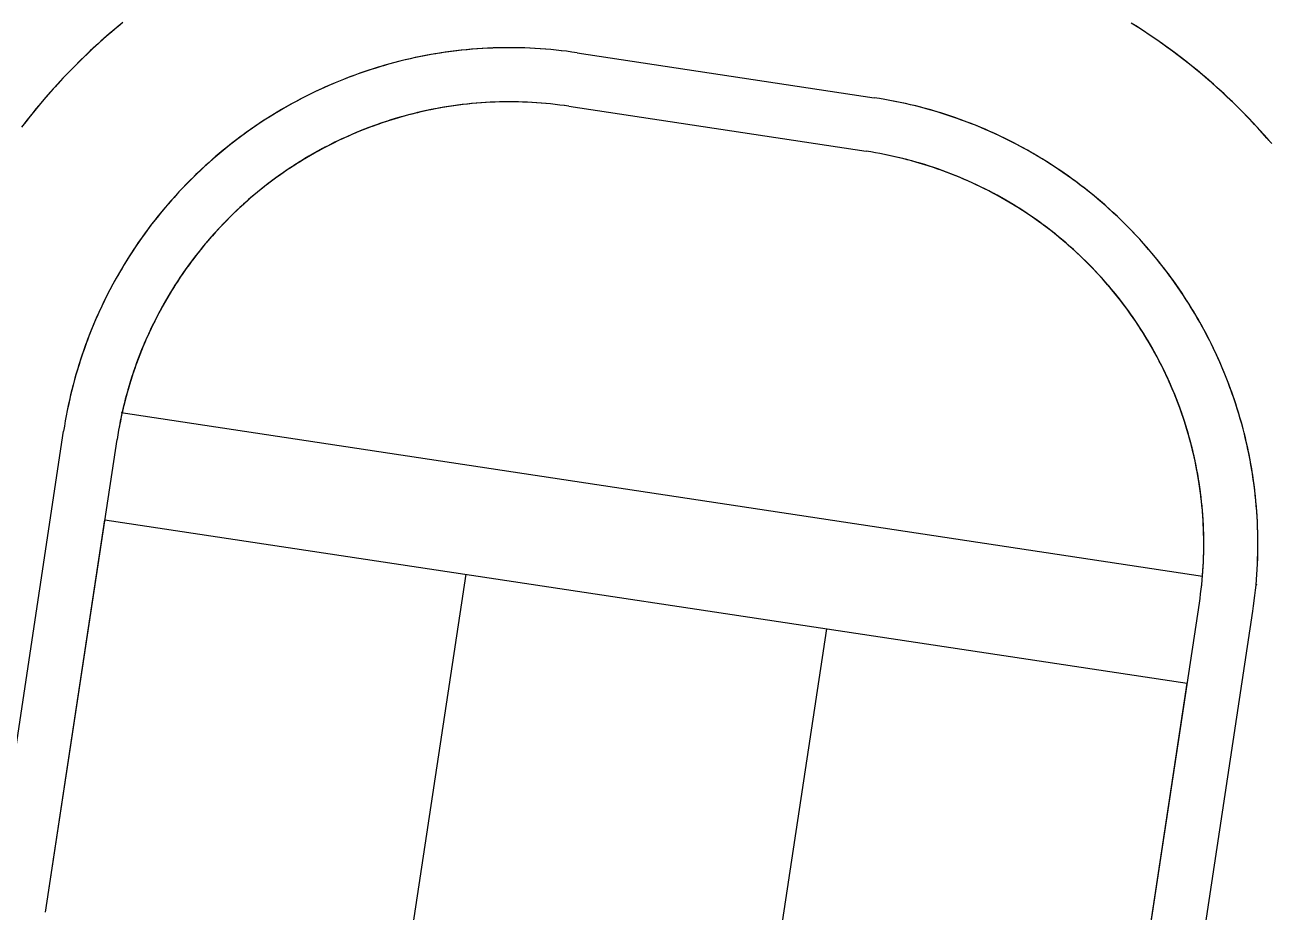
# Model space of a CAD drawing. Header units: metres. Extents: x 680594 to 684853, y 828874 to 830078.
# Drawn here: x 682140.8 to 682209.8, y 829712.1 to 829761.3 of the extents above; entities that cross this region are included whole.
import ezdxf

# ---------------------------------------------------------------- set-up
doc = ezdxf.new("R2010")
doc.units = ezdxf.units.M
doc.layers.add('PLOT_LINES', color=7, linetype='Continuous')

msp = doc.modelspace()

# ---------------------------------------------------------------- linework, layer by layer
at = {"layer": 'PLOT_LINES'}
for points in [[(682146.277, 829761.385), (682145.969, 829761.132), (682145.664, 829760.875), (682145.362, 829760.615), (682145.063, 829760.351), (682144.768, 829760.084), (682144.475, 829759.813), (682144.186, 829759.539), (682143.9, 829759.261), (682143.617, 829758.981), (682143.337, 829758.697), (682143.061, 829758.409), (682142.788, 829758.119), (682142.519, 829757.825), (682142.253, 829757.528), (682141.991, 829757.228), (682141.732, 829756.925), (682141.477, 829756.619), (682141.225, 829756.31), (682140.977, 829755.998), (682140.733, 829755.683)], [(682146.277, 829761.385), (682145.969, 829761.132), (682145.664, 829760.875), (682145.362, 829760.615), (682145.063, 829760.351), (682144.768, 829760.084), (682144.475, 829759.813), (682144.186, 829759.539), (682143.9, 829759.261), (682143.617, 829758.981), (682143.337, 829758.697), (682143.061, 829758.409), (682142.788, 829758.119), (682142.519, 829757.825), (682142.253, 829757.528), (682141.991, 829757.228), (682141.732, 829756.925), (682141.477, 829756.619), (682141.225, 829756.31), (682140.977, 829755.998), (682140.733, 829755.683)], [(682209.956, 829754.691), (682209.696, 829754.989), (682209.433, 829755.285), (682209.166, 829755.577), (682208.896, 829755.866), (682208.623, 829756.152), (682208.346, 829756.434), (682208.066, 829756.714), (682207.782, 829756.99), (682207.496, 829757.262), (682207.206, 829757.532), (682206.914, 829757.798), (682206.618, 829758.061), (682206.319, 829758.32), (682206.017, 829758.576), (682205.712, 829758.828), (682205.404, 829759.076), (682205.094, 829759.321), (682204.78, 829759.563), (682204.464, 829759.8), (682204.145, 829760.034), (682203.823, 829760.265), (682203.499, 829760.491), (682203.172, 829760.714), (682202.843, 829760.933), (682202.511, 829761.148), (682202.176, 829761.359)], [(682209.956, 829754.691), (682209.696, 829754.989), (682209.433, 829755.285), (682209.166, 829755.577), (682208.896, 829755.866), (682208.623, 829756.152), (682208.346, 829756.434), (682208.066, 829756.714), (682207.782, 829756.99), (682207.496, 829757.262), (682207.206, 829757.532), (682206.914, 829757.798), (682206.618, 829758.061), (682206.319, 829758.32), (682206.017, 829758.576), (682205.712, 829758.828), (682205.404, 829759.076), (682205.094, 829759.321), (682204.78, 829759.563), (682204.464, 829759.8), (682204.145, 829760.034), (682203.823, 829760.265), (682203.499, 829760.491), (682203.172, 829760.714), (682202.843, 829760.933), (682202.511, 829761.148), (682202.176, 829761.359)], [(682209.813, 829754.856), (682209.549, 829755.155), (682209.282, 829755.451), (682209.011, 829755.743), (682208.737, 829756.032), (682208.46, 829756.319), (682208.179, 829756.601), (682207.895, 829756.881), (682207.607, 829757.157), (682207.317, 829757.43), (682207.023, 829757.699), (682206.726, 829757.965), (682206.426, 829758.227), (682206.123, 829758.486), (682205.817, 829758.742), (682205.508, 829758.993), (682205.196, 829759.241), (682204.881, 829759.486), (682204.563, 829759.726), (682204.243, 829759.963), (682203.92, 829760.196), (682203.594, 829760.426), (682203.265, 829760.651), (682202.934, 829760.873), (682202.6, 829761.09), (682202.264, 829761.304)], [(682209.813, 829754.856), (682209.549, 829755.155), (682209.282, 829755.451), (682209.011, 829755.743), (682208.737, 829756.032), (682208.46, 829756.319), (682208.179, 829756.601), (682207.895, 829756.881), (682207.607, 829757.157), (682207.317, 829757.43), (682207.023, 829757.699), (682206.726, 829757.965), (682206.426, 829758.227), (682206.123, 829758.486), (682205.817, 829758.742), (682205.508, 829758.993), (682205.196, 829759.241), (682204.881, 829759.486), (682204.563, 829759.726), (682204.243, 829759.963), (682203.92, 829760.196), (682203.594, 829760.426), (682203.265, 829760.651), (682202.934, 829760.873), (682202.6, 829761.09), (682202.264, 829761.304)], [(682146.133, 829761.267), (682145.828, 829761.014), (682145.527, 829760.758), (682145.229, 829760.498), (682144.934, 829760.235), (682144.642, 829759.968), (682144.353, 829759.698), (682144.067, 829759.424), (682143.784, 829759.147), (682143.505, 829758.867), (682143.229, 829758.584), (682142.956, 829758.298), (682142.686, 829758.008), (682142.42, 829757.715), (682142.158, 829757.419), (682141.898, 829757.12), (682141.643, 829756.819), (682141.391, 829756.514), (682141.142, 829756.206), (682140.897, 829755.895), (682140.656, 829755.582)], [(682146.133, 829761.267), (682145.828, 829761.014), (682145.527, 829760.758), (682145.229, 829760.498), (682144.934, 829760.235), (682144.642, 829759.968), (682144.353, 829759.698), (682144.067, 829759.424), (682143.784, 829759.147), (682143.505, 829758.867), (682143.229, 829758.584), (682142.956, 829758.298), (682142.686, 829758.008), (682142.42, 829757.715), (682142.158, 829757.419), (682141.898, 829757.12), (682141.643, 829756.819), (682141.391, 829756.514), (682141.142, 829756.206), (682140.897, 829755.895), (682140.656, 829755.582)], [(682171.452, 829759.714), (682171.162, 829759.756), (682170.871, 829759.795), (682170.58, 829759.83), (682170.289, 829759.862), (682169.997, 829759.891), (682169.705, 829759.916), (682169.413, 829759.937), (682169.121, 829759.956), (682168.828, 829759.97), (682168.535, 829759.982), (682168.242, 829759.99), (682167.949, 829759.994), (682167.656, 829759.995), (682167.363, 829759.993), (682167.07, 829759.987), (682166.777, 829759.978), (682166.484, 829759.965), (682166.192, 829759.949), (682165.899, 829759.929), (682165.607, 829759.906), (682165.315, 829759.88), (682165.024, 829759.85), (682164.733, 829759.817), (682164.442, 829759.78), (682164.152, 829759.74), (682163.862, 829759.697), (682163.573, 829759.65), (682163.284, 829759.599), (682162.996, 829759.546), (682162.708, 829759.489), (682162.421, 829759.428), (682162.135, 829759.365), (682161.85, 829759.298), (682161.566, 829759.227), (682161.282, 829759.154), (682160.999, 829759.076), (682160.717, 829758.996), (682160.437, 829758.912), (682160.157, 829758.825), (682159.878, 829758.735), (682159.6, 829758.642), (682159.324, 829758.545), (682159.048, 829758.445), (682158.774, 829758.342), (682158.501, 829758.235), (682158.229, 829758.126), (682157.958, 829758.013), (682157.689, 829757.897), (682157.422, 829757.778), (682157.155, 829757.656), (682156.89, 829757.53), (682156.627, 829757.402), (682156.365, 829757.27), (682156.105, 829757.136), (682155.846, 829756.998), (682155.589, 829756.858), (682155.333, 829756.714), (682155.08, 829756.567), (682154.828, 829756.418), (682154.577, 829756.265), (682154.329, 829756.11), (682154.082, 829755.951), (682153.838, 829755.79), (682153.595, 829755.626), (682153.354, 829755.459), (682153.115, 829755.289), (682152.878, 829755.117), (682152.643, 829754.942), (682152.411, 829754.764), (682152.18, 829754.583), (682151.951, 829754.399), (682151.725, 829754.213), (682151.501, 829754.025), (682151.279, 829753.833), (682151.059, 829753.639), (682150.842, 829753.443), (682150.627, 829753.244), (682150.414, 829753.042), (682150.204, 829752.838), (682149.996, 829752.632), (682149.79, 829752.423), (682149.587, 829752.211), (682149.387, 829751.998), (682149.188, 829751.782), (682148.993, 829751.563), (682148.8, 829751.343), (682148.61, 829751.12), (682148.422, 829750.895), (682148.237, 829750.668), (682148.055, 829750.438), (682147.875, 829750.207), (682147.698, 829749.973), (682147.524, 829749.737), (682147.352, 829749.5), (682147.184, 829749.26), (682147.018, 829749.018), (682146.855, 829748.775), (682146.695, 829748.529), (682146.538, 829748.282), (682146.383, 829748.033), (682146.232, 829747.782), (682146.084, 829747.529), (682145.938, 829747.275), (682145.796, 829747.019), (682145.656, 829746.761), (682145.52, 829746.502), (682145.387, 829746.241), (682145.256, 829745.978), (682145.129, 829745.714), (682145.005, 829745.449), (682144.884, 829745.182), (682144.766, 829744.913), (682144.651, 829744.644), (682144.54, 829744.373), (682144.432, 829744.1), (682144.326, 829743.827), (682144.225, 829743.552), (682144.126, 829743.276), (682144.03, 829742.999), (682143.938, 829742.721), (682143.849, 829742.442), (682143.764, 829742.161), (682143.681, 829741.88), (682143.602, 829741.598), (682143.526, 829741.315), (682143.454, 829741.031), (682143.385, 829740.746), (682143.319, 829740.46), (682143.257, 829740.174), (682143.198, 829739.887), (682143.142, 829739.599), (682143.09, 829739.311), (682143.041, 829739.022), (682142.995, 829738.733)], [(682171.452, 829759.714), (682171.162, 829759.756), (682170.871, 829759.795), (682170.58, 829759.83), (682170.289, 829759.862), (682169.997, 829759.891), (682169.705, 829759.916), (682169.413, 829759.937), (682169.121, 829759.956), (682168.828, 829759.97), (682168.535, 829759.982), (682168.242, 829759.99), (682167.949, 829759.994), (682167.656, 829759.995), (682167.363, 829759.993), (682167.07, 829759.987), (682166.777, 829759.978), (682166.484, 829759.965), (682166.192, 829759.949), (682165.899, 829759.929), (682165.607, 829759.906), (682165.315, 829759.88), (682165.024, 829759.85), (682164.733, 829759.817), (682164.442, 829759.78), (682164.152, 829759.74), (682163.862, 829759.697), (682163.573, 829759.65), (682163.284, 829759.599), (682162.996, 829759.546), (682162.708, 829759.489), (682162.421, 829759.428), (682162.135, 829759.365), (682161.85, 829759.298), (682161.566, 829759.227), (682161.282, 829759.154), (682160.999, 829759.076), (682160.717, 829758.996), (682160.437, 829758.912), (682160.157, 829758.825), (682159.878, 829758.735), (682159.6, 829758.642), (682159.324, 829758.545), (682159.048, 829758.445), (682158.774, 829758.342), (682158.501, 829758.235), (682158.229, 829758.126), (682157.958, 829758.013), (682157.689, 829757.897), (682157.422, 829757.778), (682157.155, 829757.656), (682156.89, 829757.53), (682156.627, 829757.402), (682156.365, 829757.27), (682156.105, 829757.136), (682155.846, 829756.998), (682155.589, 829756.858), (682155.333, 829756.714), (682155.08, 829756.567), (682154.828, 829756.418), (682154.577, 829756.265), (682154.329, 829756.11), (682154.082, 829755.951), (682153.838, 829755.79), (682153.595, 829755.626), (682153.354, 829755.459), (682153.115, 829755.289), (682152.878, 829755.117), (682152.643, 829754.942), (682152.411, 829754.764), (682152.18, 829754.583), (682151.951, 829754.399), (682151.725, 829754.213), (682151.501, 829754.025), (682151.279, 829753.833), (682151.059, 829753.639), (682150.842, 829753.443), (682150.627, 829753.244), (682150.414, 829753.042), (682150.204, 829752.838), (682149.996, 829752.632), (682149.79, 829752.423), (682149.587, 829752.211), (682149.387, 829751.998), (682149.188, 829751.782), (682148.993, 829751.563), (682148.8, 829751.343), (682148.61, 829751.12), (682148.422, 829750.895), (682148.237, 829750.668), (682148.055, 829750.438), (682147.875, 829750.207), (682147.698, 829749.973), (682147.524, 829749.737), (682147.352, 829749.5), (682147.184, 829749.26), (682147.018, 829749.018), (682146.855, 829748.775), (682146.695, 829748.529), (682146.538, 829748.282), (682146.383, 829748.033), (682146.232, 829747.782), (682146.084, 829747.529), (682145.938, 829747.275), (682145.796, 829747.019), (682145.656, 829746.761), (682145.52, 829746.502), (682145.387, 829746.241), (682145.256, 829745.978), (682145.129, 829745.714), (682145.005, 829745.449), (682144.884, 829745.182), (682144.766, 829744.913), (682144.651, 829744.644), (682144.54, 829744.373), (682144.432, 829744.1), (682144.326, 829743.827), (682144.225, 829743.552), (682144.126, 829743.276), (682144.03, 829742.999), (682143.938, 829742.721), (682143.849, 829742.442), (682143.764, 829742.161), (682143.681, 829741.88), (682143.602, 829741.598), (682143.526, 829741.315), (682143.454, 829741.031), (682143.385, 829740.746), (682143.319, 829740.46), (682143.257, 829740.174), (682143.198, 829739.887), (682143.142, 829739.599), (682143.09, 829739.311), (682143.041, 829739.022), (682142.995, 829738.733)], [(682171.452, 829759.714), (682171.164, 829759.756), (682170.876, 829759.795), (682170.587, 829759.83), (682170.298, 829759.861), (682170.008, 829759.89), (682169.718, 829759.915), (682169.428, 829759.936), (682169.138, 829759.955), (682168.848, 829759.97), (682168.557, 829759.981), (682168.266, 829759.989), (682167.975, 829759.994), (682167.684, 829759.995), (682167.394, 829759.993), (682167.103, 829759.988), (682166.812, 829759.979), (682166.521, 829759.967), (682166.231, 829759.951), (682165.941, 829759.932), (682165.651, 829759.91), (682165.361, 829759.884), (682165.071, 829759.855), (682164.782, 829759.823), (682164.494, 829759.787), (682164.205, 829759.748), (682163.918, 829759.705), (682163.63, 829759.659), (682163.344, 829759.61), (682163.058, 829759.558), (682162.772, 829759.502), (682162.487, 829759.443), (682162.203, 829759.38), (682161.92, 829759.314), (682161.637, 829759.245), (682161.355, 829759.173), (682161.075, 829759.097), (682160.795, 829759.018), (682160.516, 829758.936), (682160.238, 829758.851), (682159.96, 829758.762), (682159.684, 829758.67), (682159.41, 829758.575), (682159.136, 829758.477), (682158.863, 829758.376), (682158.592, 829758.271), (682158.321, 829758.164), (682158.052, 829758.053), (682157.785, 829757.939), (682157.519, 829757.822), (682157.254, 829757.701), (682156.99, 829757.578), (682156.728, 829757.452), (682156.468, 829757.322), (682156.209, 829757.19), (682155.951, 829757.055), (682155.695, 829756.916), (682155.441, 829756.775), (682155.188, 829756.631), (682154.938, 829756.484), (682154.688, 829756.333), (682154.441, 829756.18), (682154.195, 829756.025), (682153.952, 829755.866), (682153.71, 829755.704), (682153.47, 829755.54), (682153.232, 829755.373), (682152.996, 829755.203), (682152.761, 829755.03), (682152.529, 829754.855), (682152.299, 829754.677), (682152.071, 829754.496), (682151.845, 829754.313), (682151.622, 829754.127), (682151.4, 829753.938), (682151.181, 829753.747), (682150.964, 829753.554), (682150.749, 829753.358), (682150.537, 829753.159), (682150.326, 829752.958), (682150.119, 829752.754), (682149.913, 829752.548), (682149.71, 829752.34), (682149.51, 829752.129), (682149.311, 829751.916), (682149.116, 829751.701), (682148.923, 829751.484), (682148.732, 829751.264), (682148.544, 829751.042), (682148.359, 829750.818), (682148.176, 829750.591), (682147.996, 829750.363), (682147.818, 829750.133), (682147.643, 829749.9), (682147.471, 829749.665), (682147.302, 829749.429), (682147.136, 829749.19), (682146.972, 829748.95), (682146.811, 829748.708), (682146.653, 829748.464), (682146.497, 829748.218), (682146.345, 829747.97), (682146.195, 829747.72), (682146.049, 829747.469), (682145.905, 829747.216), (682145.764, 829746.962), (682145.627, 829746.705), (682145.492, 829746.448), (682145.36, 829746.188), (682145.231, 829745.927), (682145.106, 829745.665), (682144.983, 829745.401), (682144.864, 829745.136), (682144.747, 829744.87), (682144.634, 829744.602), (682144.524, 829744.332), (682144.417, 829744.062), (682144.313, 829743.79), (682144.212, 829743.517), (682144.114, 829743.243), (682144.02, 829742.968), (682143.929, 829742.692), (682143.841, 829742.415), (682143.756, 829742.136), (682143.675, 829741.857), (682143.596, 829741.577), (682143.522, 829741.296), (682143.45, 829741.014), (682143.381, 829740.731), (682143.316, 829740.448), (682143.255, 829740.164), (682143.196, 829739.879), (682143.141, 829739.593), (682143.089, 829739.307), (682143.041, 829739.02), (682142.995, 829738.733)], [(682171.452, 829759.714), (682171.164, 829759.756), (682170.876, 829759.795), (682170.587, 829759.83), (682170.298, 829759.861), (682170.008, 829759.89), (682169.718, 829759.915), (682169.428, 829759.936), (682169.138, 829759.955), (682168.848, 829759.97), (682168.557, 829759.981), (682168.266, 829759.989), (682167.975, 829759.994), (682167.684, 829759.995), (682167.394, 829759.993), (682167.103, 829759.988), (682166.812, 829759.979), (682166.521, 829759.967), (682166.231, 829759.951), (682165.941, 829759.932), (682165.651, 829759.91), (682165.361, 829759.884), (682165.071, 829759.855), (682164.782, 829759.823), (682164.494, 829759.787), (682164.205, 829759.748), (682163.918, 829759.705), (682163.63, 829759.659), (682163.344, 829759.61), (682163.058, 829759.558), (682162.772, 829759.502), (682162.487, 829759.443), (682162.203, 829759.38), (682161.92, 829759.314), (682161.637, 829759.245), (682161.355, 829759.173), (682161.075, 829759.097), (682160.795, 829759.018), (682160.516, 829758.936), (682160.238, 829758.851), (682159.96, 829758.762), (682159.684, 829758.67), (682159.41, 829758.575), (682159.136, 829758.477), (682158.863, 829758.376), (682158.592, 829758.271), (682158.321, 829758.164), (682158.052, 829758.053), (682157.785, 829757.939), (682157.519, 829757.822), (682157.254, 829757.701), (682156.99, 829757.578), (682156.728, 829757.452), (682156.468, 829757.322), (682156.209, 829757.19), (682155.951, 829757.055), (682155.695, 829756.916), (682155.441, 829756.775), (682155.188, 829756.631), (682154.938, 829756.484), (682154.688, 829756.333), (682154.441, 829756.18), (682154.195, 829756.025), (682153.952, 829755.866), (682153.71, 829755.704), (682153.47, 829755.54), (682153.232, 829755.373), (682152.996, 829755.203), (682152.761, 829755.03), (682152.529, 829754.855), (682152.299, 829754.677), (682152.071, 829754.496), (682151.845, 829754.313), (682151.622, 829754.127), (682151.4, 829753.938), (682151.181, 829753.747), (682150.964, 829753.554), (682150.749, 829753.358), (682150.537, 829753.159), (682150.326, 829752.958), (682150.119, 829752.754), (682149.913, 829752.548), (682149.71, 829752.34), (682149.51, 829752.129), (682149.311, 829751.916), (682149.116, 829751.701), (682148.923, 829751.484), (682148.732, 829751.264), (682148.544, 829751.042), (682148.359, 829750.818), (682148.176, 829750.591), (682147.996, 829750.363), (682147.818, 829750.133), (682147.643, 829749.9), (682147.471, 829749.665), (682147.302, 829749.429), (682147.136, 829749.19), (682146.972, 829748.95), (682146.811, 829748.708), (682146.653, 829748.464), (682146.497, 829748.218), (682146.345, 829747.97), (682146.195, 829747.72), (682146.049, 829747.469), (682145.905, 829747.216), (682145.764, 829746.962), (682145.627, 829746.705), (682145.492, 829746.448), (682145.36, 829746.188), (682145.231, 829745.927), (682145.106, 829745.665), (682144.983, 829745.401), (682144.864, 829745.136), (682144.747, 829744.87), (682144.634, 829744.602), (682144.524, 829744.332), (682144.417, 829744.062), (682144.313, 829743.79), (682144.212, 829743.517), (682144.114, 829743.243), (682144.02, 829742.968), (682143.929, 829742.692), (682143.841, 829742.415), (682143.756, 829742.136), (682143.675, 829741.857), (682143.596, 829741.577), (682143.522, 829741.296), (682143.45, 829741.014), (682143.381, 829740.731), (682143.316, 829740.448), (682143.255, 829740.164), (682143.196, 829739.879), (682143.141, 829739.593), (682143.089, 829739.307), (682143.041, 829739.02), (682142.995, 829738.733)], [(682171.452, 829759.714), (682187.931, 829757.223)], [(682171.452, 829759.714), (682187.931, 829757.223)], [(682171.452, 829759.714), (682187.931, 829757.223)], [(682171.452, 829759.714), (682187.931, 829757.223)], [(682208.913, 829728.766), (682208.954, 829729.054), (682208.993, 829729.343), (682209.028, 829729.631), (682209.06, 829729.92), (682209.088, 829730.21), (682209.113, 829730.5), (682209.135, 829730.79), (682209.153, 829731.08), (682209.168, 829731.371), (682209.179, 829731.661), (682209.187, 829731.952), (682209.192, 829732.243), (682209.194, 829732.534), (682209.191, 829732.825), (682209.186, 829733.116), (682209.177, 829733.406), (682209.165, 829733.697), (682209.149, 829733.987), (682209.131, 829734.278), (682209.108, 829734.568), (682209.082, 829734.857), (682209.053, 829735.147), (682209.021, 829735.436), (682208.985, 829735.725), (682208.946, 829736.013), (682208.904, 829736.301), (682208.858, 829736.588), (682208.808, 829736.875), (682208.756, 829737.161), (682208.7, 829737.446), (682208.641, 829737.731), (682208.578, 829738.015), (682208.513, 829738.298), (682208.444, 829738.581), (682208.371, 829738.863), (682208.296, 829739.144), (682208.217, 829739.424), (682208.135, 829739.703), (682208.049, 829739.981), (682207.961, 829740.258), (682207.869, 829740.534), (682207.774, 829740.809), (682207.676, 829741.082), (682207.574, 829741.355), (682207.47, 829741.627), (682207.362, 829741.897), (682207.251, 829742.166), (682207.137, 829742.433), (682207.02, 829742.7), (682206.9, 829742.965), (682206.776, 829743.228), (682206.65, 829743.49), (682206.521, 829743.751), (682206.388, 829744.01), (682206.253, 829744.267), (682206.115, 829744.523), (682205.973, 829744.777), (682205.829, 829745.03), (682205.682, 829745.281), (682205.532, 829745.53), (682205.379, 829745.777), (682205.223, 829746.023), (682205.064, 829746.267), (682204.903, 829746.508), (682204.738, 829746.748), (682204.571, 829746.987), (682204.401, 829747.223), (682204.229, 829747.457), (682204.053, 829747.689), (682203.875, 829747.919), (682203.695, 829748.147), (682203.511, 829748.373), (682203.325, 829748.596), (682203.137, 829748.818), (682202.946, 829749.037), (682202.752, 829749.254), (682202.556, 829749.469), (682202.357, 829749.682), (682202.156, 829749.892), (682201.953, 829750.1), (682201.747, 829750.305), (682201.538, 829750.508), (682201.328, 829750.709), (682201.115, 829750.907), (682200.899, 829751.102), (682200.682, 829751.296), (682200.462, 829751.486), (682200.24, 829751.674), (682200.016, 829751.86), (682199.79, 829752.042), (682199.561, 829752.222), (682199.331, 829752.4), (682199.098, 829752.575), (682198.864, 829752.747), (682198.627, 829752.916), (682198.389, 829753.083), (682198.148, 829753.246), (682197.906, 829753.407), (682197.662, 829753.566), (682197.416, 829753.721), (682197.168, 829753.873), (682196.919, 829754.023), (682196.667, 829754.169), (682196.414, 829754.313), (682196.16, 829754.454), (682195.904, 829754.592), (682195.646, 829754.726), (682195.387, 829754.858), (682195.126, 829754.987), (682194.863, 829755.112), (682194.6, 829755.235), (682194.334, 829755.355), (682194.068, 829755.471), (682193.8, 829755.584), (682193.531, 829755.695), (682193.26, 829755.802), (682192.989, 829755.906), (682192.716, 829756.006), (682192.442, 829756.104), (682192.167, 829756.198), (682191.89, 829756.289), (682191.613, 829756.377), (682191.335, 829756.462), (682191.055, 829756.544), (682190.775, 829756.622), (682190.494, 829756.697), (682190.212, 829756.768), (682189.93, 829756.837), (682189.646, 829756.902), (682189.362, 829756.964), (682189.077, 829757.022), (682188.791, 829757.077), (682188.505, 829757.129), (682188.218, 829757.178), (682187.931, 829757.223)], [(682208.913, 829728.766), (682208.954, 829729.054), (682208.993, 829729.343), (682209.028, 829729.631), (682209.06, 829729.92), (682209.088, 829730.21), (682209.113, 829730.5), (682209.135, 829730.79), (682209.153, 829731.08), (682209.168, 829731.371), (682209.179, 829731.661), (682209.187, 829731.952), (682209.192, 829732.243), (682209.194, 829732.534), (682209.191, 829732.825), (682209.186, 829733.116), (682209.177, 829733.406), (682209.165, 829733.697), (682209.149, 829733.987), (682209.131, 829734.278), (682209.108, 829734.568), (682209.082, 829734.857), (682209.053, 829735.147), (682209.021, 829735.436), (682208.985, 829735.725), (682208.946, 829736.013), (682208.904, 829736.301), (682208.858, 829736.588), (682208.808, 829736.875), (682208.756, 829737.161), (682208.7, 829737.446), (682208.641, 829737.731), (682208.578, 829738.015), (682208.513, 829738.298), (682208.444, 829738.581), (682208.371, 829738.863), (682208.296, 829739.144), (682208.217, 829739.424), (682208.135, 829739.703), (682208.049, 829739.981), (682207.961, 829740.258), (682207.869, 829740.534), (682207.774, 829740.809), (682207.676, 829741.082), (682207.574, 829741.355), (682207.47, 829741.627), (682207.362, 829741.897), (682207.251, 829742.166), (682207.137, 829742.433), (682207.02, 829742.7), (682206.9, 829742.965), (682206.776, 829743.228), (682206.65, 829743.49), (682206.521, 829743.751), (682206.388, 829744.01), (682206.253, 829744.267), (682206.115, 829744.523), (682205.973, 829744.777), (682205.829, 829745.03), (682205.682, 829745.281), (682205.532, 829745.53), (682205.379, 829745.777), (682205.223, 829746.023), (682205.064, 829746.267), (682204.903, 829746.508), (682204.738, 829746.748), (682204.571, 829746.987), (682204.401, 829747.223), (682204.229, 829747.457), (682204.053, 829747.689), (682203.875, 829747.919), (682203.695, 829748.147), (682203.511, 829748.373), (682203.325, 829748.596), (682203.137, 829748.818), (682202.946, 829749.037), (682202.752, 829749.254), (682202.556, 829749.469), (682202.357, 829749.682), (682202.156, 829749.892), (682201.953, 829750.1), (682201.747, 829750.305), (682201.538, 829750.508), (682201.328, 829750.709), (682201.115, 829750.907), (682200.899, 829751.102), (682200.682, 829751.296), (682200.462, 829751.486), (682200.24, 829751.674), (682200.016, 829751.86), (682199.79, 829752.042), (682199.561, 829752.222), (682199.331, 829752.4), (682199.098, 829752.575), (682198.864, 829752.747), (682198.627, 829752.916), (682198.389, 829753.083), (682198.148, 829753.246), (682197.906, 829753.407), (682197.662, 829753.566), (682197.416, 829753.721), (682197.168, 829753.873), (682196.919, 829754.023), (682196.667, 829754.169), (682196.414, 829754.313), (682196.16, 829754.454), (682195.904, 829754.592), (682195.646, 829754.726), (682195.387, 829754.858), (682195.126, 829754.987), (682194.863, 829755.112), (682194.6, 829755.235), (682194.334, 829755.355), (682194.068, 829755.471), (682193.8, 829755.584), (682193.531, 829755.695), (682193.26, 829755.802), (682192.989, 829755.906), (682192.716, 829756.006), (682192.442, 829756.104), (682192.167, 829756.198), (682191.89, 829756.289), (682191.613, 829756.377), (682191.335, 829756.462), (682191.055, 829756.544), (682190.775, 829756.622), (682190.494, 829756.697), (682190.212, 829756.768), (682189.93, 829756.837), (682189.646, 829756.902), (682189.362, 829756.964), (682189.077, 829757.022), (682188.791, 829757.077), (682188.505, 829757.129), (682188.218, 829757.178), (682187.931, 829757.223)], [(682208.913, 829728.766), (682208.955, 829729.056), (682208.993, 829729.347), (682209.029, 829729.638), (682209.061, 829729.929), (682209.089, 829730.221), (682209.114, 829730.513), (682209.136, 829730.805), (682209.154, 829731.097), (682209.169, 829731.39), (682209.18, 829731.683), (682209.188, 829731.976), (682209.192, 829732.269), (682209.193, 829732.562), (682209.191, 829732.855), (682209.185, 829733.148), (682209.176, 829733.441), (682209.163, 829733.734), (682209.147, 829734.026), (682209.128, 829734.319), (682209.105, 829734.611), (682209.078, 829734.903), (682209.048, 829735.194), (682209.015, 829735.486), (682208.978, 829735.776), (682208.938, 829736.067), (682208.895, 829736.356), (682208.848, 829736.646), (682208.798, 829736.934), (682208.744, 829737.223), (682208.687, 829737.51), (682208.627, 829737.797), (682208.563, 829738.083), (682208.496, 829738.368), (682208.426, 829738.653), (682208.352, 829738.936), (682208.275, 829739.219), (682208.194, 829739.501), (682208.111, 829739.782), (682208.024, 829740.061), (682207.934, 829740.34), (682207.84, 829740.618), (682207.743, 829740.895), (682207.643, 829741.17), (682207.54, 829741.444), (682207.434, 829741.717), (682207.324, 829741.989), (682207.211, 829742.26), (682207.095, 829742.529), (682206.976, 829742.797), (682206.854, 829743.063), (682206.729, 829743.328), (682206.6, 829743.591), (682206.469, 829743.853), (682206.334, 829744.114), (682206.197, 829744.372), (682206.056, 829744.629), (682205.912, 829744.885), (682205.766, 829745.139), (682205.616, 829745.391), (682205.464, 829745.641), (682205.308, 829745.889), (682205.15, 829746.136), (682204.989, 829746.381), (682204.824, 829746.623), (682204.658, 829746.864), (682204.488, 829747.103), (682204.315, 829747.34), (682204.14, 829747.575), (682203.962, 829747.808), (682203.781, 829748.038), (682203.598, 829748.267), (682203.412, 829748.493), (682203.223, 829748.717), (682203.032, 829748.939), (682202.838, 829749.159), (682202.641, 829749.376), (682202.442, 829749.592), (682202.24, 829749.804), (682202.036, 829750.015), (682201.83, 829750.223), (682201.621, 829750.428), (682201.41, 829750.631), (682201.196, 829750.832), (682200.98, 829751.03), (682200.762, 829751.225), (682200.541, 829751.418), (682200.318, 829751.609), (682200.093, 829751.796), (682199.866, 829751.981), (682199.637, 829752.164), (682199.405, 829752.343), (682199.171, 829752.52), (682198.936, 829752.694), (682198.698, 829752.866), (682198.458, 829753.034), (682198.217, 829753.2), (682197.973, 829753.363), (682197.728, 829753.523), (682197.48, 829753.681), (682197.231, 829753.835), (682196.98, 829753.986), (682196.728, 829754.135), (682196.473, 829754.28), (682196.217, 829754.423), (682195.959, 829754.562), (682195.7, 829754.698), (682195.439, 829754.832), (682195.176, 829754.962), (682194.912, 829755.089), (682194.647, 829755.213), (682194.38, 829755.334), (682194.112, 829755.452), (682193.842, 829755.567), (682193.571, 829755.678), (682193.299, 829755.787), (682193.025, 829755.892), (682192.75, 829755.994), (682192.474, 829756.092), (682192.197, 829756.188), (682191.919, 829756.28), (682191.64, 829756.369), (682191.36, 829756.455), (682191.078, 829756.537), (682190.796, 829756.616), (682190.513, 829756.692), (682190.229, 829756.764), (682189.944, 829756.833), (682189.659, 829756.899), (682189.372, 829756.961), (682189.085, 829757.02), (682188.798, 829757.076), (682188.509, 829757.128), (682188.22, 829757.177), (682187.931, 829757.223)], [(682208.913, 829728.766), (682208.955, 829729.056), (682208.993, 829729.347), (682209.029, 829729.638), (682209.061, 829729.929), (682209.089, 829730.221), (682209.114, 829730.513), (682209.136, 829730.805), (682209.154, 829731.097), (682209.169, 829731.39), (682209.18, 829731.683), (682209.188, 829731.976), (682209.192, 829732.269), (682209.193, 829732.562), (682209.191, 829732.855), (682209.185, 829733.148), (682209.176, 829733.441), (682209.163, 829733.734), (682209.147, 829734.026), (682209.128, 829734.319), (682209.105, 829734.611), (682209.078, 829734.903), (682209.048, 829735.194), (682209.015, 829735.486), (682208.978, 829735.776), (682208.938, 829736.067), (682208.895, 829736.356), (682208.848, 829736.646), (682208.798, 829736.934), (682208.744, 829737.223), (682208.687, 829737.51), (682208.627, 829737.797), (682208.563, 829738.083), (682208.496, 829738.368), (682208.426, 829738.653), (682208.352, 829738.936), (682208.275, 829739.219), (682208.194, 829739.501), (682208.111, 829739.782), (682208.024, 829740.061), (682207.934, 829740.34), (682207.84, 829740.618), (682207.743, 829740.895), (682207.643, 829741.17), (682207.54, 829741.444), (682207.434, 829741.717), (682207.324, 829741.989), (682207.211, 829742.26), (682207.095, 829742.529), (682206.976, 829742.797), (682206.854, 829743.063), (682206.729, 829743.328), (682206.6, 829743.591), (682206.469, 829743.853), (682206.334, 829744.114), (682206.197, 829744.372), (682206.056, 829744.629), (682205.912, 829744.885), (682205.766, 829745.139), (682205.616, 829745.391), (682205.464, 829745.641), (682205.308, 829745.889), (682205.15, 829746.136), (682204.989, 829746.381), (682204.824, 829746.623), (682204.658, 829746.864), (682204.488, 829747.103), (682204.315, 829747.34), (682204.14, 829747.575), (682203.962, 829747.808), (682203.781, 829748.038), (682203.598, 829748.267), (682203.412, 829748.493), (682203.223, 829748.717), (682203.032, 829748.939), (682202.838, 829749.159), (682202.641, 829749.376), (682202.442, 829749.592), (682202.24, 829749.804), (682202.036, 829750.015), (682201.83, 829750.223), (682201.621, 829750.428), (682201.41, 829750.631), (682201.196, 829750.832), (682200.98, 829751.03), (682200.762, 829751.225), (682200.541, 829751.418), (682200.318, 829751.609), (682200.093, 829751.796), (682199.866, 829751.981), (682199.637, 829752.164), (682199.405, 829752.343), (682199.171, 829752.52), (682198.936, 829752.694), (682198.698, 829752.866), (682198.458, 829753.034), (682198.217, 829753.2), (682197.973, 829753.363), (682197.728, 829753.523), (682197.48, 829753.681), (682197.231, 829753.835), (682196.98, 829753.986), (682196.728, 829754.135), (682196.473, 829754.28), (682196.217, 829754.423), (682195.959, 829754.562), (682195.7, 829754.698), (682195.439, 829754.832), (682195.176, 829754.962), (682194.912, 829755.089), (682194.647, 829755.213), (682194.38, 829755.334), (682194.112, 829755.452), (682193.842, 829755.567), (682193.571, 829755.678), (682193.299, 829755.787), (682193.025, 829755.892), (682192.75, 829755.994), (682192.474, 829756.092), (682192.197, 829756.188), (682191.919, 829756.28), (682191.64, 829756.369), (682191.36, 829756.455), (682191.078, 829756.537), (682190.796, 829756.616), (682190.513, 829756.692), (682190.229, 829756.764), (682189.944, 829756.833), (682189.659, 829756.899), (682189.372, 829756.961), (682189.085, 829757.02), (682188.798, 829757.076), (682188.509, 829757.128), (682188.22, 829757.177), (682187.931, 829757.223)], [(682171.003, 829756.748), (682170.748, 829756.785), (682170.493, 829756.819), (682170.237, 829756.85), (682169.98, 829756.878), (682169.724, 829756.903), (682169.467, 829756.925), (682169.209, 829756.944), (682168.952, 829756.96), (682168.694, 829756.973), (682168.437, 829756.983), (682168.179, 829756.99), (682167.921, 829756.994), (682167.663, 829756.995), (682167.405, 829756.993), (682167.147, 829756.988), (682166.89, 829756.98), (682166.632, 829756.969), (682166.375, 829756.954), (682166.117, 829756.937), (682165.86, 829756.917), (682165.603, 829756.894), (682165.347, 829756.867), (682165.091, 829756.838), (682164.835, 829756.806), (682164.579, 829756.771), (682164.324, 829756.732), (682164.07, 829756.691), (682163.815, 829756.647), (682163.562, 829756.6), (682163.309, 829756.55), (682163.057, 829756.496), (682162.805, 829756.44), (682162.554, 829756.381), (682162.304, 829756.319), (682162.054, 829756.255), (682161.805, 829756.187), (682161.557, 829756.116), (682161.31, 829756.042), (682161.064, 829755.966), (682160.818, 829755.886), (682160.574, 829755.804), (682160.33, 829755.719), (682160.088, 829755.631), (682159.847, 829755.54), (682159.606, 829755.447), (682159.367, 829755.35), (682159.129, 829755.251), (682158.892, 829755.149), (682158.657, 829755.044), (682158.422, 829754.937), (682158.189, 829754.826), (682157.957, 829754.713), (682157.727, 829754.597), (682157.498, 829754.479), (682157.27, 829754.358), (682157.044, 829754.234), (682156.819, 829754.108), (682156.596, 829753.979), (682156.374, 829753.847), (682156.154, 829753.713), (682155.935, 829753.576), (682155.718, 829753.437), (682155.503, 829753.295), (682155.289, 829753.15), (682155.077, 829753.004), (682154.867, 829752.854), (682154.659, 829752.702), (682154.452, 829752.548), (682154.247, 829752.391), (682154.044, 829752.232), (682153.843, 829752.071), (682153.644, 829751.907), (682153.446, 829751.741), (682153.251, 829751.573), (682153.058, 829751.402), (682152.866, 829751.229), (682152.677, 829751.054), (682152.49, 829750.876), (682152.305, 829750.697), (682152.122, 829750.515), (682151.941, 829750.331), (682151.762, 829750.145), (682151.586, 829749.957), (682151.412, 829749.767), (682151.24, 829749.575), (682151.07, 829749.381), (682150.902, 829749.185), (682150.737, 829748.987), (682150.574, 829748.787), (682150.414, 829748.585), (682150.256, 829748.381), (682150.1, 829748.176), (682149.947, 829747.968), (682149.796, 829747.759), (682149.647, 829747.548), (682149.501, 829747.336), (682149.358, 829747.121), (682149.217, 829746.905), (682149.079, 829746.688), (682148.943, 829746.468), (682148.81, 829746.248), (682148.679, 829746.025), (682148.551, 829745.801), (682148.426, 829745.576), (682148.303, 829745.349), (682148.183, 829745.121), (682148.066, 829744.891), (682147.951, 829744.66), (682147.839, 829744.428), (682147.73, 829744.194), (682147.624, 829743.959), (682147.52, 829743.723), (682147.419, 829743.486), (682147.321, 829743.247), (682147.226, 829743.008), (682147.133, 829742.767), (682147.043, 829742.525), (682146.956, 829742.282), (682146.872, 829742.039), (682146.791, 829741.794), (682146.713, 829741.548), (682146.638, 829741.301), (682146.565, 829741.054), (682146.496, 829740.806), (682146.429, 829740.556), (682146.365, 829740.307), (682146.305, 829740.056), (682146.247, 829739.805), (682146.192, 829739.553), (682146.14, 829739.3), (682146.091, 829739.047), (682146.045, 829738.793), (682146.002, 829738.539), (682145.962, 829738.284)], [(682171.003, 829756.748), (682170.75, 829756.785), (682170.496, 829756.819), (682170.242, 829756.85), (682169.988, 829756.877), (682169.733, 829756.902), (682169.478, 829756.924), (682169.223, 829756.943), (682168.967, 829756.96), (682168.712, 829756.973), (682168.456, 829756.983), (682168.2, 829756.99), (682167.944, 829756.994), (682167.688, 829756.995), (682167.432, 829756.993), (682167.176, 829756.989), (682166.92, 829756.981), (682166.664, 829756.97), (682166.409, 829756.956), (682166.153, 829756.94), (682165.898, 829756.92), (682165.643, 829756.897), (682165.389, 829756.872), (682165.134, 829756.843), (682164.88, 829756.812), (682164.626, 829756.777), (682164.373, 829756.74), (682164.12, 829756.7), (682163.868, 829756.656), (682163.616, 829756.61), (682163.365, 829756.561), (682163.115, 829756.509), (682162.865, 829756.454), (682162.615, 829756.396), (682162.367, 829756.335), (682162.119, 829756.272), (682161.871, 829756.205), (682161.625, 829756.136), (682161.379, 829756.063), (682161.135, 829755.988), (682160.891, 829755.91), (682160.648, 829755.829), (682160.406, 829755.746), (682160.165, 829755.659), (682159.925, 829755.57), (682159.686, 829755.478), (682159.449, 829755.383), (682159.212, 829755.286), (682158.976, 829755.185), (682158.742, 829755.082), (682158.509, 829754.977), (682158.277, 829754.868), (682158.047, 829754.757), (682157.817, 829754.643), (682157.589, 829754.527), (682157.363, 829754.408), (682157.138, 829754.286), (682156.914, 829754.161), (682156.692, 829754.034), (682156.471, 829753.905), (682156.252, 829753.773), (682156.034, 829753.638), (682155.818, 829753.501), (682155.603, 829753.361), (682155.39, 829753.219), (682155.179, 829753.075), (682154.97, 829752.927), (682154.762, 829752.778), (682154.556, 829752.626), (682154.352, 829752.472), (682154.149, 829752.315), (682153.948, 829752.156), (682153.75, 829751.995), (682153.553, 829751.831), (682153.358, 829751.665), (682153.165, 829751.497), (682152.974, 829751.327), (682152.785, 829751.154), (682152.598, 829750.979), (682152.413, 829750.802), (682152.23, 829750.623), (682152.049, 829750.442), (682151.871, 829750.259), (682151.694, 829750.073), (682151.52, 829749.886), (682151.348, 829749.696), (682151.178, 829749.505), (682151.01, 829749.312), (682150.845, 829749.116), (682150.681, 829748.919), (682150.52, 829748.72), (682150.362, 829748.519), (682150.206, 829748.316), (682150.052, 829748.111), (682149.901, 829747.905), (682149.752, 829747.697), (682149.605, 829747.487), (682149.461, 829747.275), (682149.319, 829747.062), (682149.18, 829746.847), (682149.043, 829746.631), (682148.909, 829746.413), (682148.778, 829746.193), (682148.649, 829745.972), (682148.522, 829745.75), (682148.398, 829745.526), (682148.277, 829745.3), (682148.159, 829745.073), (682148.043, 829744.845), (682147.929, 829744.616), (682147.819, 829744.385), (682147.711, 829744.153), (682147.606, 829743.919), (682147.503, 829743.685), (682147.404, 829743.449), (682147.307, 829743.212), (682147.212, 829742.974), (682147.121, 829742.735), (682147.032, 829742.495), (682146.946, 829742.254), (682146.863, 829742.011), (682146.783, 829741.768), (682146.706, 829741.524), (682146.631, 829741.279), (682146.559, 829741.034), (682146.491, 829740.787), (682146.425, 829740.54), (682146.362, 829740.292), (682146.301, 829740.043), (682146.244, 829739.793), (682146.19, 829739.543), (682146.138, 829739.293), (682146.09, 829739.041), (682146.044, 829738.789), (682146.001, 829738.537), (682145.962, 829738.284)], [(682171.003, 829756.748), (682170.75, 829756.785), (682170.496, 829756.819), (682170.241, 829756.85), (682169.987, 829756.878), (682169.732, 829756.903), (682169.476, 829756.925), (682169.221, 829756.944), (682168.965, 829756.96), (682168.709, 829756.973), (682168.453, 829756.983), (682168.197, 829756.99), (682167.941, 829756.994), (682167.685, 829756.995), (682167.428, 829756.993), (682167.172, 829756.989), (682166.916, 829756.981), (682166.66, 829756.97), (682166.404, 829756.956), (682166.148, 829756.939), (682165.893, 829756.92), (682165.638, 829756.897), (682165.383, 829756.871), (682165.128, 829756.843), (682164.874, 829756.811), (682164.62, 829756.776), (682164.366, 829756.739), (682164.113, 829756.698), (682163.861, 829756.655), (682163.609, 829756.609), (682163.357, 829756.559), (682163.106, 829756.507), (682162.856, 829756.452), (682162.607, 829756.394), (682162.358, 829756.333), (682162.109, 829756.269), (682161.862, 829756.202), (682161.615, 829756.133), (682161.37, 829756.06), (682161.125, 829755.985), (682160.881, 829755.907), (682160.638, 829755.826), (682160.395, 829755.742), (682160.154, 829755.655), (682159.914, 829755.566), (682159.675, 829755.474), (682159.437, 829755.379), (682159.2, 829755.281), (682158.965, 829755.18), (682158.73, 829755.077), (682158.497, 829754.971), (682158.265, 829754.862), (682158.034, 829754.751), (682157.805, 829754.637), (682157.576, 829754.52), (682157.35, 829754.401), (682157.124, 829754.279), (682156.9, 829754.154), (682156.678, 829754.027), (682156.457, 829753.897), (682156.238, 829753.764), (682156.02, 829753.629), (682155.804, 829753.492), (682155.589, 829753.352), (682155.376, 829753.21), (682155.165, 829753.065), (682154.955, 829752.917), (682154.747, 829752.767), (682154.541, 829752.615), (682154.337, 829752.46), (682154.134, 829752.303), (682153.934, 829752.144), (682153.735, 829751.982), (682153.538, 829751.818), (682153.343, 829751.652), (682153.15, 829751.484), (682152.959, 829751.313), (682152.77, 829751.14), (682152.583, 829750.965), (682152.398, 829750.787), (682152.215, 829750.608), (682152.034, 829750.426), (682151.855, 829750.243), (682151.679, 829750.057), (682151.504, 829749.869), (682151.332, 829749.679), (682151.162, 829749.488), (682150.995, 829749.294), (682150.829, 829749.098), (682150.666, 829748.9), (682150.505, 829748.701), (682150.347, 829748.5), (682150.191, 829748.296), (682150.037, 829748.091), (682149.886, 829747.885), (682149.737, 829747.676), (682149.59, 829747.466), (682149.446, 829747.254), (682149.305, 829747.04), (682149.166, 829746.825), (682149.029, 829746.608), (682148.895, 829746.39), (682148.764, 829746.17), (682148.635, 829745.948), (682148.509, 829745.725), (682148.385, 829745.501), (682148.264, 829745.275), (682148.145, 829745.048), (682148.03, 829744.819), (682147.917, 829744.589), (682147.806, 829744.358), (682147.699, 829744.125), (682147.594, 829743.892), (682147.491, 829743.657), (682147.392, 829743.421), (682147.295, 829743.183), (682147.201, 829742.945), (682147.11, 829742.705), (682147.021, 829742.465), (682146.936, 829742.223), (682146.853, 829741.981), (682146.773, 829741.737), (682146.696, 829741.493), (682146.622, 829741.248), (682146.55, 829741.002), (682146.482, 829740.755), (682146.416, 829740.507), (682146.353, 829740.259), (682146.294, 829740.009), (682146.237, 829739.76)], [(682171.003, 829756.748), (682170.75, 829756.785), (682170.496, 829756.819), (682170.241, 829756.85), (682169.987, 829756.878), (682169.732, 829756.903), (682169.476, 829756.925), (682169.221, 829756.944), (682168.965, 829756.96), (682168.709, 829756.973), (682168.453, 829756.983), (682168.197, 829756.99), (682167.941, 829756.994), (682167.685, 829756.995), (682167.428, 829756.993), (682167.172, 829756.989), (682166.916, 829756.981), (682166.66, 829756.97), (682166.404, 829756.956), (682166.148, 829756.939), (682165.893, 829756.92), (682165.638, 829756.897), (682165.383, 829756.871), (682165.128, 829756.843), (682164.874, 829756.811), (682164.62, 829756.776), (682164.366, 829756.739), (682164.113, 829756.698), (682163.861, 829756.655), (682163.609, 829756.609), (682163.357, 829756.559), (682163.106, 829756.507), (682162.856, 829756.452), (682162.607, 829756.394), (682162.358, 829756.333), (682162.109, 829756.269), (682161.862, 829756.202), (682161.615, 829756.133), (682161.37, 829756.06), (682161.125, 829755.985), (682160.881, 829755.907), (682160.638, 829755.826), (682160.395, 829755.742), (682160.154, 829755.655), (682159.914, 829755.566), (682159.675, 829755.474), (682159.437, 829755.379), (682159.2, 829755.281), (682158.965, 829755.18), (682158.73, 829755.077), (682158.497, 829754.971), (682158.265, 829754.862), (682158.034, 829754.751), (682157.805, 829754.637), (682157.576, 829754.52), (682157.35, 829754.401), (682157.124, 829754.279), (682156.9, 829754.154), (682156.678, 829754.027), (682156.457, 829753.897), (682156.238, 829753.764), (682156.02, 829753.629), (682155.804, 829753.492), (682155.589, 829753.352), (682155.376, 829753.21), (682155.165, 829753.065), (682154.955, 829752.917), (682154.747, 829752.767), (682154.541, 829752.615), (682154.337, 829752.46), (682154.134, 829752.303), (682153.934, 829752.144), (682153.735, 829751.982), (682153.538, 829751.818), (682153.343, 829751.652), (682153.15, 829751.484), (682152.959, 829751.313), (682152.77, 829751.14), (682152.583, 829750.965), (682152.398, 829750.787), (682152.215, 829750.608), (682152.034, 829750.426), (682151.855, 829750.243), (682151.679, 829750.057), (682151.504, 829749.869), (682151.332, 829749.679), (682151.162, 829749.488), (682150.995, 829749.294), (682150.829, 829749.098), (682150.666, 829748.9), (682150.505, 829748.701), (682150.347, 829748.5), (682150.191, 829748.296), (682150.037, 829748.091), (682149.886, 829747.885), (682149.737, 829747.676), (682149.59, 829747.466), (682149.446, 829747.254), (682149.305, 829747.04), (682149.166, 829746.825), (682149.029, 829746.608), (682148.895, 829746.39), (682148.764, 829746.17), (682148.635, 829745.948), (682148.509, 829745.725), (682148.385, 829745.501), (682148.264, 829745.275), (682148.145, 829745.048), (682148.03, 829744.819), (682147.917, 829744.589), (682147.806, 829744.358), (682147.699, 829744.125), (682147.594, 829743.892), (682147.491, 829743.657), (682147.392, 829743.421), (682147.295, 829743.183), (682147.201, 829742.945), (682147.11, 829742.705), (682147.021, 829742.465), (682146.936, 829742.223), (682146.853, 829741.981), (682146.773, 829741.737), (682146.696, 829741.493), (682146.622, 829741.248), (682146.55, 829741.002), (682146.482, 829740.755), (682146.416, 829740.507), (682146.353, 829740.259), (682146.294, 829740.009), (682146.237, 829739.76)], [(682171.003, 829756.748), (682187.482, 829754.256)], [(682171.003, 829756.748), (682187.482, 829754.256)], [(682171.003, 829756.748), (682187.482, 829754.256)], [(682171.003, 829756.748), (682187.482, 829754.256)], [(682205.946, 829729.215), (682205.983, 829729.468), (682206.017, 829729.722), (682206.048, 829729.976), (682206.076, 829730.23), (682206.101, 829730.485), (682206.123, 829730.74), (682206.142, 829730.995), (682206.158, 829731.251), (682206.171, 829731.507), (682206.181, 829731.762), (682206.188, 829732.018), (682206.192, 829732.274), (682206.194, 829732.53), (682206.192, 829732.786), (682206.187, 829733.042), (682206.179, 829733.298), (682206.168, 829733.554), (682206.155, 829733.809), (682206.138, 829734.065), (682206.118, 829734.32), (682206.096, 829734.575), (682206.07, 829734.83), (682206.042, 829735.084), (682206.01, 829735.338), (682205.976, 829735.592), (682205.938, 829735.845), (682205.898, 829736.098), (682205.855, 829736.35), (682205.808, 829736.602), (682205.759, 829736.853), (682205.707, 829737.104), (682205.652, 829737.354), (682205.594, 829737.603), (682205.534, 829737.852), (682205.47, 829738.1), (682205.403, 829738.347), (682205.334, 829738.593), (682205.262, 829738.839), (682205.187, 829739.083), (682205.109, 829739.327), (682205.028, 829739.57), (682204.944, 829739.812), (682204.858, 829740.053), (682204.768, 829740.293), (682204.676, 829740.532), (682204.582, 829740.77), (682204.484, 829741.006), (682204.384, 829741.242), (682204.281, 829741.476), (682204.175, 829741.709), (682204.067, 829741.941), (682203.955, 829742.172), (682203.842, 829742.401), (682203.725, 829742.629), (682203.606, 829742.855), (682203.484, 829743.081), (682203.36, 829743.304), (682203.233, 829743.527), (682203.103, 829743.747), (682202.971, 829743.967), (682202.837, 829744.184), (682202.699, 829744.401), (682202.56, 829744.615), (682202.418, 829744.828), (682202.273, 829745.039), (682202.126, 829745.249), (682201.976, 829745.456), (682201.824, 829745.662), (682201.67, 829745.867), (682201.513, 829746.069), (682201.354, 829746.27), (682201.193, 829746.468), (682201.029, 829746.665), (682200.864, 829746.86), (682200.695, 829747.053), (682200.525, 829747.244), (682200.352, 829747.433), (682200.178, 829747.62), (682200.001, 829747.805), (682199.821, 829747.988), (682199.64, 829748.169), (682199.457, 829748.348), (682199.272, 829748.524), (682199.084, 829748.698), (682198.895, 829748.871), (682198.703, 829749.041), (682198.51, 829749.208), (682198.315, 829749.374), (682198.117, 829749.537), (682197.918, 829749.698), (682197.717, 829749.856), (682197.514, 829750.012), (682197.31, 829750.166), (682197.103, 829750.318), (682196.895, 829750.467), (682196.685, 829750.613), (682196.474, 829750.757), (682196.261, 829750.899), (682196.046, 829751.038), (682195.829, 829751.175), (682195.611, 829751.309), (682195.392, 829751.44), (682195.171, 829751.569), (682194.948, 829751.696), (682194.724, 829751.82), (682194.498, 829751.941), (682194.272, 829752.06), (682194.043, 829752.175), (682193.814, 829752.289), (682193.583, 829752.399), (682193.351, 829752.507), (682193.118, 829752.612), (682192.883, 829752.715), (682192.647, 829752.815), (682192.41, 829752.912), (682192.172, 829753.006), (682191.933, 829753.097), (682191.693, 829753.186), (682191.452, 829753.272), (682191.21, 829753.355), (682190.967, 829753.435), (682190.723, 829753.513), (682190.478, 829753.587), (682190.232, 829753.659), (682189.986, 829753.728), (682189.738, 829753.794), (682189.49, 829753.857), (682189.241, 829753.917), (682188.992, 829753.974), (682188.742, 829754.028), (682188.491, 829754.08), (682188.24, 829754.128), (682187.988, 829754.174), (682187.735, 829754.217), (682187.482, 829754.256)], [(682206.12, 829730.706), (682206.139, 829730.961), (682206.156, 829731.217), (682206.169, 829731.473), (682206.18, 829731.729), (682206.187, 829731.985), (682206.192, 829732.241), (682206.194, 829732.497), (682206.192, 829732.754), (682206.188, 829733.01), (682206.18, 829733.266), (682206.17, 829733.522), (682206.157, 829733.778), (682206.14, 829734.034), (682206.121, 829734.289), (682206.099, 829734.544), (682206.073, 829734.799), (682206.045, 829735.054), (682206.014, 829735.308), (682205.98, 829735.562), (682205.943, 829735.816), (682205.903, 829736.069), (682205.86, 829736.322), (682205.814, 829736.574), (682205.765, 829736.825), (682205.713, 829737.076), (682205.658, 829737.327), (682205.601, 829737.576), (682205.54, 829737.825), (682205.477, 829738.074), (682205.41, 829738.321), (682205.341, 829738.568), (682205.269, 829738.814), (682205.194, 829739.059), (682205.116, 829739.303), (682205.036, 829739.546), (682204.952, 829739.788), (682204.866, 829740.03), (682204.777, 829740.27), (682204.685, 829740.509), (682204.591, 829740.747), (682204.493, 829740.984), (682204.393, 829741.22), (682204.29, 829741.455), (682204.185, 829741.688), (682204.076, 829741.921), (682203.965, 829742.152), (682203.851, 829742.381), (682203.735, 829742.61), (682203.616, 829742.836), (682203.494, 829743.062), (682203.37, 829743.286), (682203.243, 829743.509), (682203.114, 829743.73), (682202.982, 829743.949), (682202.847, 829744.168), (682202.71, 829744.384), (682202.57, 829744.599), (682202.428, 829744.812), (682202.284, 829745.024), (682202.137, 829745.233), (682201.987, 829745.442), (682201.835, 829745.648), (682201.681, 829745.853), (682201.524, 829746.055), (682201.365, 829746.256), (682201.204, 829746.455), (682201.04, 829746.653), (682200.874, 829746.848), (682200.706, 829747.041), (682200.536, 829747.232), (682200.363, 829747.422), (682200.188, 829747.609), (682200.011, 829747.794), (682199.832, 829747.978), (682199.651, 829748.159), (682199.467, 829748.338), (682199.282, 829748.514), (682199.094, 829748.689), (682198.905, 829748.862), (682198.713, 829749.032), (682198.52, 829749.2), (682198.324, 829749.366), (682198.127, 829749.529), (682197.928, 829749.69), (682197.727, 829749.849), (682197.524, 829750.005), (682197.319, 829750.159), (682197.112, 829750.311), (682196.904, 829750.46), (682196.694, 829750.607), (682196.482, 829750.752), (682196.269, 829750.894), (682196.054, 829751.033), (682195.837, 829751.17), (682195.619, 829751.304), (682195.399, 829751.436), (682195.178, 829751.565), (682194.955, 829751.692), (682194.731, 829751.816), (682194.505, 829751.937), (682194.278, 829752.056), (682194.05, 829752.172), (682193.82, 829752.286), (682193.589, 829752.396), (682193.357, 829752.505), (682193.123, 829752.61), (682192.888, 829752.713), (682192.652, 829752.812), (682192.415, 829752.91), (682192.177, 829753.004), (682191.938, 829753.096), (682191.697, 829753.184), (682191.456, 829753.27), (682191.214, 829753.354), (682190.97, 829753.434), (682190.726, 829753.511), (682190.481, 829753.586), (682190.235, 829753.658), (682189.988, 829753.727), (682189.741, 829753.793), (682189.492, 829753.856), (682189.243, 829753.916), (682188.993, 829753.974), (682188.743, 829754.028), (682188.492, 829754.08), (682188.24, 829754.128), (682187.988, 829754.174), (682187.736, 829754.217), (682187.482, 829754.256)], [(682205.946, 829729.215), (682205.983, 829729.47), (682206.017, 829729.726), (682206.048, 829729.982), (682206.077, 829730.238), (682206.102, 829730.495), (682206.124, 829730.752), (682206.143, 829731.009), (682206.159, 829731.266), (682206.172, 829731.524), (682206.182, 829731.781), (682206.189, 829732.039), (682206.193, 829732.297), (682206.193, 829732.555), (682206.191, 829732.813), (682206.186, 829733.071), (682206.178, 829733.329), (682206.167, 829733.586), (682206.153, 829733.844), (682206.135, 829734.101), (682206.115, 829734.358), (682206.092, 829734.615), (682206.066, 829734.871), (682206.036, 829735.128), (682206.004, 829735.384), (682205.969, 829735.639), (682205.931, 829735.894), (682205.889, 829736.149), (682205.845, 829736.403), (682205.798, 829736.656), (682205.748, 829736.909), (682205.695, 829737.162), (682205.639, 829737.413), (682205.58, 829737.664), (682205.518, 829737.915), (682205.453, 829738.164), (682205.385, 829738.413), (682205.314, 829738.661), (682205.241, 829738.908), (682205.164, 829739.155), (682205.085, 829739.4), (682205.002, 829739.644), (682204.917, 829739.888), (682204.829, 829740.13), (682204.739, 829740.372), (682204.645, 829740.612), (682204.548, 829740.851), (682204.449, 829741.089), (682204.347, 829741.326), (682204.242, 829741.561), (682204.135, 829741.796), (682204.025, 829742.029), (682203.912, 829742.261), (682203.796, 829742.491), (682203.677, 829742.72), (682203.556, 829742.948), (682203.432, 829743.174), (682203.306, 829743.399), (682203.177, 829743.622), (682203.045, 829743.844), (682202.911, 829744.064), (682202.774, 829744.283), (682202.635, 829744.5), (682202.493, 829744.715), (682202.349, 829744.929), (682202.202, 829745.141), (682202.052, 829745.351), (682201.901, 829745.56), (682201.746, 829745.766), (682201.59, 829745.971), (682201.431, 829746.174), (682201.269, 829746.375), (682201.105, 829746.574), (682200.939, 829746.772), (682200.771, 829746.967), (682200.6, 829747.16), (682200.427, 829747.352), (682200.252, 829747.541), (682200.075, 829747.728), (682199.895, 829747.913), (682199.714, 829748.096), (682199.53, 829748.277), (682199.344, 829748.456), (682199.156, 829748.632), (682198.966, 829748.807), (682198.773, 829748.979), (682198.579, 829749.148), (682198.383, 829749.316), (682198.185, 829749.481), (682197.985, 829749.644), (682197.783, 829749.804), (682197.58, 829749.963), (682197.374, 829750.118), (682197.167, 829750.272), (682196.958, 829750.422), (682196.747, 829750.571), (682196.534, 829750.717), (682196.32, 829750.86), (682196.104, 829751.001), (682195.886, 829751.139), (682195.667, 829751.275), (682195.446, 829751.408), (682195.223, 829751.539), (682195, 829751.667), (682194.774, 829751.792), (682194.547, 829751.915), (682194.319, 829752.035), (682194.09, 829752.152), (682193.859, 829752.267), (682193.626, 829752.379), (682193.393, 829752.488), (682193.158, 829752.595), (682192.922, 829752.698), (682192.684, 829752.799), (682192.446, 829752.897), (682192.206, 829752.993), (682191.965, 829753.085), (682191.724, 829753.175), (682191.481, 829753.262), (682191.237, 829753.346), (682190.992, 829753.427), (682190.746, 829753.505), (682190.5, 829753.58), (682190.252, 829753.653), (682190.004, 829753.723), (682189.755, 829753.789), (682189.505, 829753.853), (682189.254, 829753.914), (682189.003, 829753.972), (682188.751, 829754.026), (682188.498, 829754.078), (682188.245, 829754.127), (682187.991, 829754.173), (682187.737, 829754.216), (682187.482, 829754.256)], [(682206.12, 829730.706), (682206.139, 829730.961), (682206.156, 829731.217), (682206.169, 829731.473), (682206.18, 829731.729), (682206.187, 829731.985), (682206.192, 829732.241), (682206.194, 829732.497), (682206.192, 829732.754), (682206.188, 829733.01), (682206.18, 829733.266), (682206.17, 829733.522), (682206.157, 829733.778), (682206.14, 829734.034), (682206.121, 829734.289), (682206.099, 829734.544), (682206.073, 829734.799), (682206.045, 829735.054), (682206.014, 829735.308), (682205.98, 829735.562), (682205.943, 829735.816), (682205.903, 829736.069), (682205.86, 829736.322), (682205.814, 829736.574), (682205.765, 829736.825), (682205.713, 829737.076), (682205.658, 829737.327), (682205.601, 829737.576), (682205.54, 829737.825), (682205.477, 829738.074), (682205.41, 829738.321), (682205.341, 829738.568), (682205.269, 829738.814), (682205.194, 829739.059), (682205.116, 829739.303), (682205.036, 829739.546), (682204.952, 829739.788), (682204.866, 829740.03), (682204.777, 829740.27), (682204.685, 829740.509), (682204.591, 829740.747), (682204.493, 829740.984), (682204.393, 829741.22), (682204.29, 829741.455), (682204.185, 829741.688), (682204.076, 829741.921), (682203.965, 829742.152), (682203.851, 829742.381), (682203.735, 829742.61), (682203.616, 829742.836), (682203.494, 829743.062), (682203.37, 829743.286), (682203.243, 829743.509), (682203.114, 829743.73), (682202.982, 829743.949), (682202.847, 829744.168), (682202.71, 829744.384), (682202.57, 829744.599), (682202.428, 829744.812), (682202.284, 829745.024), (682202.137, 829745.233), (682201.987, 829745.442), (682201.835, 829745.648), (682201.681, 829745.853), (682201.524, 829746.055), (682201.365, 829746.256), (682201.204, 829746.455), (682201.04, 829746.653), (682200.874, 829746.848), (682200.706, 829747.041), (682200.536, 829747.232), (682200.363, 829747.422), (682200.188, 829747.609), (682200.011, 829747.794), (682199.832, 829747.978), (682199.651, 829748.159), (682199.467, 829748.338), (682199.282, 829748.514), (682199.094, 829748.689), (682198.905, 829748.862), (682198.713, 829749.032), (682198.52, 829749.2), (682198.324, 829749.366), (682198.127, 829749.529), (682197.928, 829749.69), (682197.727, 829749.849), (682197.524, 829750.005), (682197.319, 829750.159), (682197.112, 829750.311), (682196.904, 829750.46), (682196.694, 829750.607), (682196.482, 829750.752), (682196.269, 829750.894), (682196.054, 829751.033), (682195.837, 829751.17), (682195.619, 829751.304), (682195.399, 829751.436), (682195.178, 829751.565), (682194.955, 829751.692), (682194.731, 829751.816), (682194.505, 829751.937), (682194.278, 829752.056), (682194.05, 829752.172), (682193.82, 829752.286), (682193.589, 829752.396), (682193.357, 829752.505), (682193.123, 829752.61), (682192.888, 829752.713), (682192.652, 829752.812), (682192.415, 829752.91), (682192.177, 829753.004), (682191.938, 829753.096), (682191.697, 829753.184), (682191.456, 829753.27), (682191.214, 829753.354), (682190.97, 829753.434), (682190.726, 829753.511), (682190.481, 829753.586), (682190.235, 829753.658), (682189.988, 829753.727), (682189.741, 829753.793), (682189.492, 829753.856), (682189.243, 829753.916), (682188.993, 829753.974), (682188.743, 829754.028), (682188.492, 829754.08), (682188.24, 829754.128), (682187.988, 829754.174), (682187.736, 829754.217), (682187.482, 829754.256)], [(682146.186, 829739.767), (682206.12, 829730.706)], [(682146.186, 829739.767), (682206.12, 829730.706)], [(682146.186, 829739.767), (682206.12, 829730.706)], [(682146.186, 829739.767), (682206.12, 829730.706)], [(682139.034, 829712.53), (682142.995, 829738.733)], [(682139.034, 829712.53), (682142.995, 829738.733)], [(682139.034, 829712.53), (682142.995, 829738.733)], [(682139.034, 829712.53), (682142.995, 829738.733)], [(682142, 829712.082), (682145.962, 829738.284)], [(682142, 829712.082), (682145.962, 829738.284)], [(682142, 829712.082), (682145.289, 829733.835)], [(682142, 829712.082), (682145.289, 829733.835)], [(682145.289, 829733.835), (682205.274, 829724.765)], [(682145.289, 829733.835), (682205.274, 829724.765)], [(682145.289, 829733.835), (682205.274, 829724.765)], [(682145.289, 829733.835), (682205.274, 829724.765)], [(682165.284, 829730.812), (682160.65, 829700.16)], [(682165.284, 829730.812), (682160.65, 829700.16)], [(682165.284, 829730.812), (682160.65, 829700.16)], [(682165.284, 829730.812), (682160.65, 829700.16)], [(682209.092, 829730.256), (682209.137, 829730.249)], [(682209.092, 829730.256), (682209.137, 829730.249)], [(682209.092, 829730.256), (682209.137, 829730.249)], [(682209.092, 829730.256), (682209.137, 829730.249)], [(682201.985, 829703.013), (682205.946, 829729.215)], [(682201.985, 829703.013), (682205.946, 829729.215)], [(682204.951, 829702.564), (682208.913, 829728.766)], [(682204.951, 829702.564), (682208.913, 829728.766)], [(682204.951, 829702.564), (682208.913, 829728.766)], [(682204.951, 829702.564), (682208.913, 829728.766)], [(682185.279, 829727.788), (682180.644, 829697.137)], [(682185.279, 829727.788), (682180.644, 829697.137)], [(682185.279, 829727.788), (682180.644, 829697.137)], [(682185.279, 829727.788), (682180.644, 829697.137)], [(682201.985, 829703.013), (682205.274, 829724.765)], [(682201.985, 829703.013), (682205.274, 829724.765)]]:
    msp.add_lwpolyline(points, dxfattribs=at)

doc.saveas('drawing.dxf')
